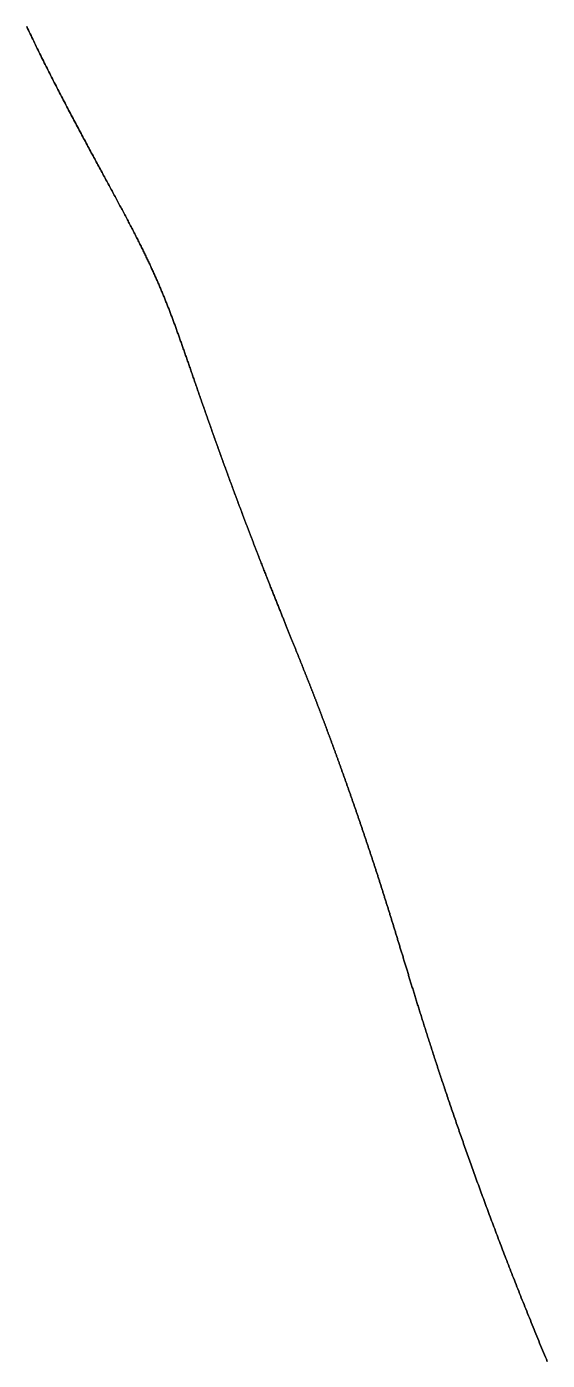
# Model space of a CAD drawing. Header units: inches. Extents: x 130170 to 284068, y 377793 to 804530.
# Drawn here: x 253937.2 to 253971.3, y 736167.9 to 736255.3 of the extents above; entities that cross this region are included whole.
import ezdxf

# ---------------------------------------------------------------- set-up
doc = ezdxf.new("R2010")
doc.units = ezdxf.units.IN
doc.header["$MEASUREMENT"] = 0
doc.layers.add('muni_il', color=7, linetype='Continuous')

msp = doc.modelspace()

# ---------------------------------------------------------------- linework, layer by layer
at = {"layer": 'muni_il'}
for points in [[(253937.184, 736255.347), (253937.241, 736255.227), (253937.298, 736255.108), (253937.355, 736254.988), (253937.412, 736254.869), (253937.469, 736254.749), (253937.527, 736254.63), (253937.584, 736254.511), (253937.642, 736254.391), (253937.699, 736254.272), (253937.757, 736254.153), (253937.815, 736254.035), (253937.873, 736253.916), (253937.931, 736253.797), (253937.989, 736253.679), (253938.048, 736253.56), (253938.106, 736253.442), (253938.164, 736253.324), (253938.223, 736253.206), (253938.281, 736253.088), (253938.34, 736252.97), (253938.399, 736252.853), (253938.458, 736252.735), (253938.516, 736252.618), (253938.575, 736252.501), (253938.634, 736252.384), (253938.693, 736252.267), (253938.752, 736252.15), (253938.811, 736252.034), (253938.87, 736251.918), (253938.929, 736251.802), (253938.988, 736251.686), (253939.047, 736251.57), (253939.106, 736251.455), (253939.166, 736251.34), (253939.225, 736251.225), (253939.284, 736251.11), (253939.343, 736250.995), (253939.402, 736250.881), (253939.461, 736250.767), (253939.52, 736250.653), (253939.579, 736250.54), (253939.638, 736250.427), (253939.697, 736250.314), (253939.756, 736250.201), (253939.815, 736250.088), (253939.873, 736249.976), (253939.932, 736249.864), (253939.991, 736249.753), (253940.049, 736249.641), (253940.108, 736249.53), (253940.166, 736249.42), (253940.225, 736249.309), (253940.283, 736249.199), (253940.341, 736249.09), (253940.399, 736248.98), (253940.457, 736248.871), (253940.515, 736248.762), (253940.573, 736248.654), (253940.63, 736248.546), (253940.688, 736248.438), (253940.745, 736248.331), (253940.802, 736248.224), (253940.859, 736248.117), (253940.916, 736248.011), (253940.973, 736247.906), (253941.029, 736247.8), (253941.086, 736247.695), (253941.142, 736247.591), (253941.198, 736247.486), (253941.254, 736247.383), (253941.31, 736247.279), (253941.365, 736247.176), (253941.42, 736247.074), (253941.476, 736246.971), (253941.531, 736246.87), (253941.585, 736246.768), (253941.64, 736246.667), (253941.694, 736246.567), (253941.748, 736246.467), (253941.802, 736246.367), (253941.856, 736246.268), (253941.909, 736246.17), (253941.962, 736246.071), (253942.015, 736245.974), (253942.068, 736245.876), (253942.12, 736245.779), (253942.173, 736245.683), (253942.224, 736245.587), (253942.276, 736245.492), (253942.328, 736245.396), (253942.379, 736245.302), (253942.43, 736245.208), (253942.48, 736245.114), (253942.531, 736245.021), (253942.581, 736244.928), (253942.631, 736244.836), (253942.68, 736244.744), (253942.73, 736244.653), (253942.779, 736244.562), (253942.827, 736244.472), (253942.876, 736244.382), (253942.924, 736244.292), (253942.972, 736244.204), (253943.019, 736244.115), (253943.067, 736244.027), (253943.114, 736243.939), (253943.16, 736243.852), (253943.207, 736243.766), (253943.253, 736243.68), (253943.299, 736243.594), (253943.344, 736243.509), (253943.39, 736243.424), (253943.434, 736243.339), (253943.479, 736243.256), (253943.523, 736243.172), (253943.567, 736243.089), (253943.611, 736243.007), (253943.655, 736242.924), (253943.698, 736242.843), (253943.741, 736242.762), (253943.783, 736242.681), (253943.825, 736242.6), (253943.867, 736242.52), (253943.909, 736242.441), (253943.95, 736242.362), (253943.991, 736242.283), (253944.032, 736242.205), (253944.072, 736242.127), (253944.112, 736242.05), (253944.152, 736241.973), (253944.192, 736241.896), (253944.231, 736241.819), (253944.27, 736241.744), (253944.309, 736241.668), (253944.347, 736241.593), (253944.385, 736241.518), (253944.423, 736241.444), (253944.46, 736241.37), (253944.498, 736241.296), (253944.534, 736241.223), (253944.571, 736241.15), (253944.608, 736241.077), (253944.644, 736241.005), (253944.679, 736240.933), (253944.715, 736240.861), (253944.75, 736240.79), (253944.785, 736240.719), (253944.82, 736240.648), (253944.855, 736240.578), (253944.889, 736240.508), (253944.923, 736240.438), (253944.957, 736240.368), (253944.99, 736240.299), (253945.023, 736240.23), (253945.056, 736240.161), (253945.089, 736240.093), (253945.121, 736240.025), (253945.154, 736239.957), (253945.186, 736239.889), (253945.217, 736239.822), (253945.249, 736239.754), (253945.28, 736239.687), (253945.311, 736239.62), (253945.342, 736239.554), (253945.373, 736239.487), (253945.403, 736239.421), (253945.434, 736239.355), (253945.464, 736239.289), (253945.494, 736239.223), (253945.523, 736239.158), (253945.553, 736239.092), (253945.582, 736239.027), (253945.611, 736238.962), (253945.64, 736238.897), (253945.669, 736238.832), (253945.697, 736238.767), (253945.726, 736238.703), (253945.754, 736238.638), (253945.782, 736238.574), (253945.81, 736238.51), (253945.837, 736238.445), (253945.865, 736238.381), (253945.892, 736238.317), (253945.919, 736238.253), (253945.947, 736238.189), (253945.974, 736238.125), (253946, 736238.061), (253946.027, 736237.998), (253946.054, 736237.934), (253946.08, 736237.87), (253946.106, 736237.806), (253946.132, 736237.743), (253946.159, 736237.679), (253946.185, 736237.615), (253946.21, 736237.551), (253946.236, 736237.488), (253946.262, 736237.424), (253946.287, 736237.36), (253946.313, 736237.296), (253946.338, 736237.232), (253946.363, 736237.169), (253946.389, 736237.104), (253946.414, 736237.04), (253946.439, 736236.976), (253946.464, 736236.912), (253946.489, 736236.848), (253946.514, 736236.784), (253946.539, 736236.719), (253946.563, 736236.655), (253946.588, 736236.59), (253946.613, 736236.525), (253946.637, 736236.46), (253946.662, 736236.395), (253946.686, 736236.33), (253946.711, 736236.265), (253946.736, 736236.199), (253946.76, 736236.134), (253946.784, 736236.068), (253946.809, 736236.002), (253946.833, 736235.936), (253946.858, 736235.87), (253946.882, 736235.804), (253946.907, 736235.737), (253946.931, 736235.67), (253946.955, 736235.604), (253946.98, 736235.536), (253947.004, 736235.469), (253947.029, 736235.401), (253947.053, 736235.334), (253947.078, 736235.266), (253947.102, 736235.198), (253947.127, 736235.129), (253947.151, 736235.061), (253947.176, 736234.992), (253947.2, 736234.923), (253947.225, 736234.854), (253947.25, 736234.784), (253947.274, 736234.714), (253947.299, 736234.644), (253947.324, 736234.574), (253947.349, 736234.503), (253947.374, 736234.433), (253947.399, 736234.362), (253947.424, 736234.29), (253947.449, 736234.219), (253947.474, 736234.147), (253947.499, 736234.075), (253947.525, 736234.002), (253947.55, 736233.93), (253947.576, 736233.857), (253947.601, 736233.783), (253947.627, 736233.71), (253947.652, 736233.636), (253947.678, 736233.562), (253947.704, 736233.487), (253947.73, 736233.413), (253947.756, 736233.338), (253947.782, 736233.262), (253947.808, 736233.187), (253947.834, 736233.111), (253947.861, 736233.035), (253947.887, 736232.958), (253947.914, 736232.882), (253947.941, 736232.804), (253947.967, 736232.727), (253947.994, 736232.649), (253948.021, 736232.571), (253948.048, 736232.493), (253948.075, 736232.414), (253948.103, 736232.336), (253948.13, 736232.256), (253948.158, 736232.177), (253948.185, 736232.097), (253948.213, 736232.017), (253948.241, 736231.937), (253948.269, 736231.856), (253948.297, 736231.775), (253948.325, 736231.694), (253948.353, 736231.612), (253948.382, 736231.53), (253948.41, 736231.448), (253948.439, 736231.366), (253948.467, 736231.283), (253948.496, 736231.2), (253948.525, 736231.117), (253948.554, 736231.033), (253948.583, 736230.949), (253948.613, 736230.865), (253948.642, 736230.781), (253948.672, 736230.696), (253948.701, 736230.611), (253948.731, 736230.526), (253948.761, 736230.44), (253948.791, 736230.355), (253948.821, 736230.269), (253948.851, 736230.183), (253948.881, 736230.096), (253948.912, 736230.009), (253948.942, 736229.922), (253948.973, 736229.835), (253949.003, 736229.748), (253949.034, 736229.66), (253949.065, 736229.572), (253949.096, 736229.484), (253949.128, 736229.396), (253949.159, 736229.307), (253949.19, 736229.219), (253949.222, 736229.13), (253949.253, 736229.041), (253949.285, 736228.951), (253949.316, 736228.862), (253949.348, 736228.772), (253949.38, 736228.682), (253949.412, 736228.592), (253949.444, 736228.502), (253949.476, 736228.412), (253949.509, 736228.321), (253949.541, 736228.231), (253949.573, 736228.14), (253949.606, 736228.049), (253949.639, 736227.958), (253949.671, 736227.867), (253949.704, 736227.775), (253949.737, 736227.684), (253949.77, 736227.593), (253949.803, 736227.501), (253949.836, 736227.409), (253949.869, 736227.318), (253949.902, 736227.226), (253949.935, 736227.134), (253949.968, 736227.042), (253950.002, 736226.95), (253950.035, 736226.858), (253950.069, 736226.766), (253950.102, 736226.673), (253950.136, 736226.581), (253950.169, 736226.489), (253950.203, 736226.396), (253950.237, 736226.304), (253950.27, 736226.212), (253950.304, 736226.119), (253950.338, 736226.027), (253950.372, 736225.935), (253950.406, 736225.842), (253950.439, 736225.75), (253950.473, 736225.658), (253950.507, 736225.566), (253950.541, 736225.474), (253950.575, 736225.381), (253950.609, 736225.289), (253950.643, 736225.197), (253950.677, 736225.105), (253950.711, 736225.014), (253950.745, 736224.922), (253950.779, 736224.83), (253950.813, 736224.739), (253950.847, 736224.647), (253950.881, 736224.556), (253950.915, 736224.464), (253950.949, 736224.373), (253950.983, 736224.282), (253951.017, 736224.191), (253951.051, 736224.1), (253951.085, 736224.01), (253951.119, 736223.919), (253951.152, 736223.829), (253951.186, 736223.739), (253951.22, 736223.649), (253951.254, 736223.559), (253951.288, 736223.469), (253951.321, 736223.38), (253951.355, 736223.291), (253951.389, 736223.202), (253951.422, 736223.113), (253951.456, 736223.024), (253951.489, 736222.936), (253951.523, 736222.848), (253951.556, 736222.76), (253951.59, 736222.672), (253951.623, 736222.584), (253951.656, 736222.497), (253951.689, 736222.41), (253951.722, 736222.323), (253951.755, 736222.237), (253951.788, 736222.15), (253951.821, 736222.064), (253951.854, 736221.979), (253951.887, 736221.893), (253951.919, 736221.808), (253951.952, 736221.723), (253951.984, 736221.638), (253952.017, 736221.554), (253952.049, 736221.47), (253952.081, 736221.386), (253952.113, 736221.303), (253952.145, 736221.22), (253952.177, 736221.137), (253952.209, 736221.054), (253952.241, 736220.972), (253952.273, 736220.89), (253952.304, 736220.809), (253952.336, 736220.727), (253952.367, 736220.646), (253952.399, 736220.566), (253952.43, 736220.486), (253952.461, 736220.406), (253952.492, 736220.326), (253952.523, 736220.247), (253952.553, 736220.168), (253952.584, 736220.089), (253952.615, 736220.011), (253952.645, 736219.933), (253952.675, 736219.856), (253952.706, 736219.779), (253952.736, 736219.702), (253952.765, 736219.625), (253952.795, 736219.549), (253952.825, 736219.474), (253952.855, 736219.398), (253952.884, 736219.323), (253952.913, 736219.249), (253952.943, 736219.174), (253952.972, 736219.1), (253953.001, 736219.027), (253953.03, 736218.954), (253953.058, 736218.881), (253953.087, 736218.809), (253953.115, 736218.737), (253953.144, 736218.665), (253953.172, 736218.594), (253953.2, 736218.523), (253953.228, 736218.452), (253953.256, 736218.382), (253953.284, 736218.312), (253953.311, 736218.242), (253953.339, 736218.173), (253953.366, 736218.105), (253953.393, 736218.036), (253953.42, 736217.968), (253953.447, 736217.901), (253953.474, 736217.833), (253953.501, 736217.766), (253953.527, 736217.7), (253953.553, 736217.634), (253953.58, 736217.568), (253953.606, 736217.503), (253953.632, 736217.437), (253953.658, 736217.373), (253953.683, 736217.308), (253953.709, 736217.244), (253953.734, 736217.181), (253953.76, 736217.117), (253953.785, 736217.054), (253953.81, 736216.992), (253953.835, 736216.93), (253953.86, 736216.868), (253953.884, 736216.806), (253953.909, 736216.745), (253953.933, 736216.684), (253953.958, 736216.624), (253953.982, 736216.563), (253954.006, 736216.504), (253954.03, 736216.444), (253954.054, 736216.385), (253954.077, 736216.326), (253954.101, 736216.267), (253954.124, 736216.209), (253954.148, 736216.151), (253954.171, 736216.094), (253954.194, 736216.036), (253954.217, 736215.979), (253954.239, 736215.923), (253954.262, 736215.867), (253954.285, 736215.811), (253954.307, 736215.755), (253954.329, 736215.699), (253954.352, 736215.644), (253954.374, 736215.589), (253954.396, 736215.535), (253954.418, 736215.481), (253954.439, 736215.427), (253954.461, 736215.373), (253954.483, 736215.32), (253954.504, 736215.266), (253954.525, 736215.214), (253954.546, 736215.161), (253954.568, 736215.109), (253954.589, 736215.057), (253954.609, 736215.005), (253954.63, 736214.953), (253954.651, 736214.902), (253954.671, 736214.851), (253954.692, 736214.8), (253954.712, 736214.749), (253954.733, 736214.699), (253954.753, 736214.649), (253954.773, 736214.599), (253954.793, 736214.549), (253954.813, 736214.5), (253954.833, 736214.451), (253954.852, 736214.402), (253954.872, 736214.353), (253954.891, 736214.305), (253954.911, 736214.256), (253954.93, 736214.208), (253954.949, 736214.16), (253954.969, 736214.113), (253954.988, 736214.065), (253955.007, 736214.018), (253955.026, 736213.97), (253955.045, 736213.924), (253955.063, 736213.877), (253955.082, 736213.83), (253955.101, 736213.784), (253955.119, 736213.737), (253955.138, 736213.691), (253955.156, 736213.645), (253955.174, 736213.599), (253955.193, 736213.554), (253955.211, 736213.508), (253955.229, 736213.463), (253955.247, 736213.418), (253955.265, 736213.373), (253955.283, 736213.328), (253955.301, 736213.283), (253955.319, 736213.238), (253955.336, 736213.194), (253955.354, 736213.149), (253955.372, 736213.105), (253955.389, 736213.061), (253955.407, 736213.017), (253955.424, 736212.973), (253955.441, 736212.929), (253955.459, 736212.886), (253955.476, 736212.842), (253955.493, 736212.799), (253955.511, 736212.755), (253955.528, 736212.712), (253955.545, 736212.669), (253955.562, 736212.625), (253955.579, 736212.582), (253955.596, 736212.539), (253955.613, 736212.496), (253955.63, 736212.454), (253955.647, 736212.411), (253955.663, 736212.368), (253955.68, 736212.326), (253955.697, 736212.283), (253955.714, 736212.24), (253955.73, 736212.198), (253955.747, 736212.156), (253955.764, 736212.113), (253955.78, 736212.071), (253955.797, 736212.029), (253955.813, 736211.986), (253955.83, 736211.944), (253955.846, 736211.902), (253955.862, 736211.86), (253955.879, 736211.818), (253955.895, 736211.776), (253955.912, 736211.734), (253955.928, 736211.692), (253955.944, 736211.65), (253955.961, 736211.608), (253955.977, 736211.566), (253955.993, 736211.524), (253956.009, 736211.482), (253956.026, 736211.44), (253956.042, 736211.398), (253956.058, 736211.356), (253956.074, 736211.314), (253956.091, 736211.272), (253956.107, 736211.23), (253956.123, 736211.189), (253956.139, 736211.147), (253956.155, 736211.105), (253956.171, 736211.063), (253956.188, 736211.021), (253956.204, 736210.979), (253956.22, 736210.937), (253956.236, 736210.895), (253956.252, 736210.853), (253956.268, 736210.81), (253956.284, 736210.768), (253956.3, 736210.726), (253956.316, 736210.684), (253956.333, 736210.642), (253956.349, 736210.599), (253956.365, 736210.557), (253956.381, 736210.515), (253956.397, 736210.472), (253956.413, 736210.43), (253956.429, 736210.387), (253956.446, 736210.345), (253956.462, 736210.302), (253956.478, 736210.26), (253956.494, 736210.217), (253956.51, 736210.174), (253956.526, 736210.132), (253956.543, 736210.089), (253956.559, 736210.046), (253956.575, 736210.003), (253956.591, 736209.96), (253956.607, 736209.917), (253956.624, 736209.874), (253956.64, 736209.83), (253956.656, 736209.787), (253956.673, 736209.744), (253956.689, 736209.7), (253956.705, 736209.657), (253956.721, 736209.613), (253956.738, 736209.57), (253956.754, 736209.526), (253956.77, 736209.482), (253956.787, 736209.438), (253956.803, 736209.394), (253956.82, 736209.35), (253956.836, 736209.306), (253956.853, 736209.262), (253956.869, 736209.217), (253956.886, 736209.173), (253956.902, 736209.129), (253956.919, 736209.084), (253956.935, 736209.04), (253956.952, 736208.995), (253956.969, 736208.95), (253956.985, 736208.905), (253957.002, 736208.86), (253957.019, 736208.815), (253957.035, 736208.77), (253957.052, 736208.725), (253957.069, 736208.679), (253957.085, 736208.634), (253957.102, 736208.588), (253957.119, 736208.543), (253957.136, 736208.497), (253957.153, 736208.451), (253957.17, 736208.405), (253957.187, 736208.359), (253957.203, 736208.313), (253957.22, 736208.266), (253957.237, 736208.22), (253957.254, 736208.174), (253957.272, 736208.127), (253957.288, 736208.081), (253957.306, 736208.034), (253957.323, 736207.987), (253957.34, 736207.94), (253957.357, 736207.893), (253957.374, 736207.846), (253957.392, 736207.798), (253957.409, 736207.751), (253957.426, 736207.704), (253957.443, 736207.656), (253957.461, 736207.608), (253957.478, 736207.561), (253957.495, 736207.513), (253957.513, 736207.465), (253957.53, 736207.417), (253957.548, 736207.369), (253957.565, 736207.32), (253957.583, 736207.272), (253957.6, 736207.223), (253957.618, 736207.175), (253957.635, 736207.126), (253957.653, 736207.077), (253957.671, 736207.028), (253957.688, 736206.979), (253957.706, 736206.93), (253957.724, 736206.881), (253957.741, 736206.832), (253957.759, 736206.782), (253957.777, 736206.733), (253957.795, 736206.683), (253957.812, 736206.633), (253957.83, 736206.583), (253957.848, 736206.534), (253957.866, 736206.484), (253957.884, 736206.433), (253957.902, 736206.383), (253957.92, 736206.333), (253957.938, 736206.282), (253957.956, 736206.232), (253957.974, 736206.181), (253957.992, 736206.13), (253958.01, 736206.08), (253958.028, 736206.029), (253958.046, 736205.978), (253958.065, 736205.927), (253958.083, 736205.875), (253958.101, 736205.824), (253958.119, 736205.773), (253958.137, 736205.721), (253958.156, 736205.67), (253958.174, 736205.618), (253958.192, 736205.566), (253958.21, 736205.514), (253958.229, 736205.462), (253958.247, 736205.41), (253958.266, 736205.358), (253958.284, 736205.306), (253958.302, 736205.254), (253958.321, 736205.201), (253958.339, 736205.149), (253958.358, 736205.096), (253958.376, 736205.044), (253958.395, 736204.991), (253958.413, 736204.938), (253958.431, 736204.885), (253958.45, 736204.833), (253958.469, 736204.78), (253958.487, 736204.726), (253958.506, 736204.673), (253958.524, 736204.62), (253958.543, 736204.567), (253958.562, 736204.513), (253958.58, 736204.46), (253958.599, 736204.406), (253958.617, 736204.352), (253958.636, 736204.299), (253958.655, 736204.245), (253958.673, 736204.191), (253958.692, 736204.137), (253958.711, 736204.083), (253958.729, 736204.029), (253958.748, 736203.975), (253958.767, 736203.921), (253958.786, 736203.867), (253958.804, 736203.813), (253958.823, 736203.758), (253958.842, 736203.704), (253958.861, 736203.649), (253958.879, 736203.595), (253958.898, 736203.54), (253958.917, 736203.485), (253958.935, 736203.431), (253958.954, 736203.376), (253958.973, 736203.321), (253958.992, 736203.266), (253959.011, 736203.211), (253959.029, 736203.156), (253959.048, 736203.101), (253959.067, 736203.046), (253959.086, 736202.991), (253959.105, 736202.936), (253959.123, 736202.881), (253959.142, 736202.825), (253959.161, 736202.77), (253959.18, 736202.715), (253959.199, 736202.659), (253959.217, 736202.604), (253959.236, 736202.548), (253959.255, 736202.493), (253959.274, 736202.437), (253959.292, 736202.382), (253959.311, 736202.326), (253959.33, 736202.27), (253959.349, 736202.215), (253959.367, 736202.159), (253959.386, 736202.103), (253959.405, 736202.047), (253959.424, 736201.991), (253959.442, 736201.935), (253959.461, 736201.879), (253959.48, 736201.823), (253959.499, 736201.767), (253959.517, 736201.711), (253959.536, 736201.655), (253959.555, 736201.599), (253959.574, 736201.543), (253959.592, 736201.487), (253959.611, 736201.431), (253959.63, 736201.374), (253959.648, 736201.318), (253959.667, 736201.262), (253959.685, 736201.206), (253959.704, 736201.149), (253959.723, 736201.093), (253959.742, 736201.036), (253959.76, 736200.98), (253959.779, 736200.923), (253959.797, 736200.867), (253959.816, 736200.811), (253959.834, 736200.754), (253959.853, 736200.697), (253959.872, 736200.641), (253959.89, 736200.584), (253959.909, 736200.528), (253959.927, 736200.471), (253959.946, 736200.414), (253959.964, 736200.358), (253959.983, 736200.301), (253960.001, 736200.244), (253960.02, 736200.187), (253960.038, 736200.13), (253960.057, 736200.073), (253960.075, 736200.017), (253960.094, 736199.96), (253960.112, 736199.903), (253960.13, 736199.846), (253960.149, 736199.789), (253960.167, 736199.732), (253960.186, 736199.675), (253960.204, 736199.618), (253960.223, 736199.561), (253960.241, 736199.503), (253960.259, 736199.446), (253960.278, 736199.389), (253960.296, 736199.332), (253960.314, 736199.275), (253960.333, 736199.217), (253960.351, 736199.16), (253960.369, 736199.103), (253960.388, 736199.045), (253960.406, 736198.988), (253960.424, 736198.93), (253960.443, 736198.873), (253960.461, 736198.815), (253960.479, 736198.758), (253960.497, 736198.7), (253960.516, 736198.642), (253960.534, 736198.585), (253960.552, 736198.527), (253960.571, 736198.469), (253960.589, 736198.411), (253960.607, 736198.353), (253960.626, 736198.295), (253960.644, 736198.237), (253960.662, 736198.179), (253960.68, 736198.121), (253960.699, 736198.063), (253960.717, 736198.005), (253960.735, 736197.946), (253960.753, 736197.888), (253960.772, 736197.83), (253960.79, 736197.771), (253960.808, 736197.713), (253960.827, 736197.654), (253960.845, 736197.596), (253960.863, 736197.537), (253960.882, 736197.478), (253960.9, 736197.419), (253960.918, 736197.36), (253960.937, 736197.301), (253960.955, 736197.242), (253960.973, 736197.183), (253960.992, 736197.124), (253961.01, 736197.064), (253961.028, 736197.005), (253961.047, 736196.945), (253961.065, 736196.886), (253961.084, 736196.826), (253961.102, 736196.766), (253961.121, 736196.706), (253961.139, 736196.647), (253961.158, 736196.587), (253961.176, 736196.526), (253961.195, 736196.466), (253961.213, 736196.406), (253961.232, 736196.345), (253961.25, 736196.284), (253961.269, 736196.224), (253961.288, 736196.163), (253961.307, 736196.102), (253961.325, 736196.041), (253961.344, 736195.979), (253961.363, 736195.918), (253961.382, 736195.857), (253961.4, 736195.795), (253961.419, 736195.733), (253961.438, 736195.671), (253961.457, 736195.609), (253961.476, 736195.547), (253961.495, 736195.485), (253961.514, 736195.422), (253961.533, 736195.36), (253961.553, 736195.297), (253961.572, 736195.234), (253961.591, 736195.171), (253961.61, 736195.107), (253961.63, 736195.044), (253961.649, 736194.98), (253961.669, 736194.917), (253961.688, 736194.853), (253961.708, 736194.788), (253961.727, 736194.724), (253961.747, 736194.659), (253961.766, 736194.595), (253961.786, 736194.53), (253961.806, 736194.465), (253961.826, 736194.4), (253961.846, 736194.334), (253961.866, 736194.268), (253961.886, 736194.202), (253961.906, 736194.136), (253961.926, 736194.07), (253961.947, 736194.003), (253961.967, 736193.936), (253961.987, 736193.87), (253962.008, 736193.802), (253962.028, 736193.735), (253962.049, 736193.667), (253962.07, 736193.599), (253962.091, 736193.531), (253962.111, 736193.463), (253962.132, 736193.394), (253962.153, 736193.325), (253962.175, 736193.256), (253962.196, 736193.186), (253962.217, 736193.117), (253962.238, 736193.047), (253962.26, 736192.977), (253962.281, 736192.906), (253962.303, 736192.835), (253962.325, 736192.764), (253962.347, 736192.693), (253962.369, 736192.621), (253962.391, 736192.549), (253962.413, 736192.477), (253962.435, 736192.405), (253962.457, 736192.332), (253962.48, 736192.259), (253962.502, 736192.186), (253962.525, 736192.112), (253962.548, 736192.038), (253962.571, 736191.964), (253962.594, 736191.889), (253962.617, 736191.814), (253962.64, 736191.739), (253962.663, 736191.663), (253962.687, 736191.588), (253962.711, 736191.511), (253962.734, 736191.435), (253962.758, 736191.358), (253962.782, 736191.281), (253962.806, 736191.203), (253962.83, 736191.125), (253962.855, 736191.047), (253962.879, 736190.968), (253962.904, 736190.889), (253962.929, 736190.81), (253962.954, 736190.73), (253962.979, 736190.65), (253963.004, 736190.57), (253963.029, 736190.489), (253963.054, 736190.408), (253963.08, 736190.327), (253963.106, 736190.245), (253963.132, 736190.162), (253963.158, 736190.08), (253963.184, 736189.997), (253963.21, 736189.913), (253963.237, 736189.829), (253963.263, 736189.745), (253963.29, 736189.661), (253963.317, 736189.576), (253963.344, 736189.49), (253963.371, 736189.405), (253963.399, 736189.319), (253963.426, 736189.232), (253963.454, 736189.145), (253963.482, 736189.058), (253963.51, 736188.97), (253963.538, 736188.882), (253963.567, 736188.793), (253963.595, 736188.704), (253963.624, 736188.614), (253963.653, 736188.524), (253963.682, 736188.434), (253963.711, 736188.343), (253963.741, 736188.252), (253963.77, 736188.161), (253963.8, 736188.069), (253963.83, 736187.976), (253963.86, 736187.883), (253963.89, 736187.79), (253963.921, 736187.696), (253963.951, 736187.602), (253963.982, 736187.508), (253964.013, 736187.412), (253964.045, 736187.317), (253964.076, 736187.221), (253964.108, 736187.125), (253964.139, 736187.028), (253964.171, 736186.931), (253964.204, 736186.833), (253964.236, 736186.735), (253964.269, 736186.636), (253964.301, 736186.537), (253964.334, 736186.438), (253964.367, 736186.338), (253964.401, 736186.237), (253964.434, 736186.136), (253964.468, 736186.035), (253964.502, 736185.933), (253964.536, 736185.831), (253964.57, 736185.729), (253964.605, 736185.625), (253964.64, 736185.522), (253964.675, 736185.418), (253964.71, 736185.313), (253964.745, 736185.208), (253964.781, 736185.103), (253964.816, 736184.997), (253964.852, 736184.891), (253964.889, 736184.784), (253964.925, 736184.677), (253964.962, 736184.569), (253964.998, 736184.461), (253965.035, 736184.353), (253965.073, 736184.244), (253965.11, 736184.134), (253965.148, 736184.024), (253965.186, 736183.914), (253965.224, 736183.803), (253965.262, 736183.692), (253965.3, 736183.58), (253965.339, 736183.467), (253965.378, 736183.355), (253965.417, 736183.242), (253965.457, 736183.128), (253965.496, 736183.014), (253965.536, 736182.9), (253965.576, 736182.785), (253965.616, 736182.67), (253965.657, 736182.554), (253965.697, 736182.438), (253965.738, 736182.321), (253965.779, 736182.204), (253965.82, 736182.086), (253965.862, 736181.968), (253965.904, 736181.85), (253965.946, 736181.731), (253965.988, 736181.611), (253966.03, 736181.492), (253966.073, 736181.371), (253966.116, 736181.251), (253966.159, 736181.13), (253966.202, 736181.008), (253966.246, 736180.886), (253966.289, 736180.764), (253966.333, 736180.641), (253966.377, 736180.518), (253966.422, 736180.394), (253966.466, 736180.27), (253966.511, 736180.146), (253966.556, 736180.021), (253966.602, 736179.896), (253966.647, 736179.77), (253966.693, 736179.644), (253966.739, 736179.517), (253966.785, 736179.39), (253966.831, 736179.263), (253966.878, 736179.135), (253966.924, 736179.007), (253966.972, 736178.879), (253967.019, 736178.75), (253967.066, 736178.62), (253967.114, 736178.49), (253967.162, 736178.36), (253967.21, 736178.23), (253967.258, 736178.099), (253967.307, 736177.968), (253967.356, 736177.836), (253967.405, 736177.704), (253967.454, 736177.571), (253967.503, 736177.438), (253967.553, 736177.305), (253967.603, 736177.171), (253967.653, 736177.038), (253967.703, 736176.903), (253967.754, 736176.769), (253967.805, 736176.633), (253967.856, 736176.498), (253967.907, 736176.362), (253967.958, 736176.226), (253968.01, 736176.09), (253968.062, 736175.953), (253968.114, 736175.815), (253968.166, 736175.678), (253968.219, 736175.54), (253968.271, 736175.402), (253968.324, 736175.263), (253968.377, 736175.124), (253968.431, 736174.985), (253968.484, 736174.845), (253968.538, 736174.705), (253968.592, 736174.565), (253968.646, 736174.424), (253968.701, 736174.284), (253968.755, 736174.142), (253968.81, 736174.001), (253968.865, 736173.859), (253968.921, 736173.716), (253968.976, 736173.574), (253969.032, 736173.431), (253969.088, 736173.288), (253969.144, 736173.145), (253969.2, 736173.001), (253969.257, 736172.857), (253969.314, 736172.712), (253969.371, 736172.568), (253969.428, 736172.423), (253969.485, 736172.278), (253969.543, 736172.132), (253969.601, 736171.986), (253969.659, 736171.84), (253969.717, 736171.694), (253969.776, 736171.547), (253969.834, 736171.4), (253969.893, 736171.253), (253969.952, 736171.106), (253970.011, 736170.958), (253970.071, 736170.81), (253970.131, 736170.662), (253970.191, 736170.513), (253970.251, 736170.365), (253970.311, 736170.216), (253970.371, 736170.066), (253970.432, 736169.917), (253970.493, 736169.767), (253970.554, 736169.617), (253970.616, 736169.467), (253970.677, 736169.316), (253970.739, 736169.166), (253970.801, 736169.015), (253970.863, 736168.863), (253970.925, 736168.712), (253970.988, 736168.56), (253971.051, 736168.409), (253971.114, 736168.257), (253971.177, 736168.104), (253971.24, 736167.952), (253971.304, 736167.799)], [(253971.304, 736167.799), (253971.24, 736167.952), (253971.177, 736168.104), (253971.114, 736168.257), (253971.051, 736168.409), (253970.988, 736168.56), (253970.925, 736168.712), (253970.863, 736168.863), (253970.801, 736169.015), (253970.739, 736169.166), (253970.677, 736169.316), (253970.616, 736169.467), (253970.554, 736169.617), (253970.493, 736169.767), (253970.432, 736169.917), (253970.371, 736170.066), (253970.311, 736170.216), (253970.251, 736170.365), (253970.191, 736170.513), (253970.131, 736170.662), (253970.071, 736170.81), (253970.011, 736170.958), (253969.952, 736171.106), (253969.893, 736171.253), (253969.834, 736171.4), (253969.776, 736171.547), (253969.717, 736171.694), (253969.659, 736171.84), (253969.601, 736171.986), (253969.543, 736172.132), (253969.485, 736172.278), (253969.428, 736172.423), (253969.371, 736172.568), (253969.314, 736172.712), (253969.257, 736172.857), (253969.2, 736173.001), (253969.144, 736173.145), (253969.088, 736173.288), (253969.032, 736173.431), (253968.976, 736173.574), (253968.921, 736173.716), (253968.865, 736173.859), (253968.81, 736174.001), (253968.755, 736174.142), (253968.701, 736174.284), (253968.646, 736174.424), (253968.592, 736174.565), (253968.538, 736174.705), (253968.484, 736174.845), (253968.431, 736174.985), (253968.377, 736175.124), (253968.324, 736175.263), (253968.271, 736175.402), (253968.219, 736175.54), (253968.166, 736175.678), (253968.114, 736175.815), (253968.062, 736175.953), (253968.01, 736176.09), (253967.958, 736176.226), (253967.907, 736176.362), (253967.856, 736176.498), (253967.805, 736176.633), (253967.754, 736176.769), (253967.703, 736176.903), (253967.653, 736177.038), (253967.603, 736177.171), (253967.553, 736177.305), (253967.503, 736177.438), (253967.454, 736177.571), (253967.405, 736177.704), (253967.356, 736177.836), (253967.307, 736177.968), (253967.258, 736178.099), (253967.21, 736178.23), (253967.162, 736178.36), (253967.114, 736178.49), (253967.066, 736178.62), (253967.019, 736178.75), (253966.972, 736178.879), (253966.924, 736179.007), (253966.878, 736179.135), (253966.831, 736179.263), (253966.785, 736179.39), (253966.739, 736179.517), (253966.693, 736179.644), (253966.647, 736179.77), (253966.602, 736179.896), (253966.556, 736180.021), (253966.511, 736180.146), (253966.466, 736180.27), (253966.422, 736180.394), (253966.377, 736180.518), (253966.333, 736180.641), (253966.289, 736180.764), (253966.246, 736180.886), (253966.202, 736181.008), (253966.159, 736181.13), (253966.116, 736181.251), (253966.073, 736181.371), (253966.03, 736181.492), (253965.988, 736181.611), (253965.946, 736181.731), (253965.904, 736181.85), (253965.862, 736181.968), (253965.82, 736182.086), (253965.779, 736182.204), (253965.738, 736182.321), (253965.697, 736182.438), (253965.657, 736182.554), (253965.616, 736182.67), (253965.576, 736182.785), (253965.536, 736182.9), (253965.496, 736183.014), (253965.457, 736183.128), (253965.417, 736183.242), (253965.378, 736183.355), (253965.339, 736183.467), (253965.3, 736183.58), (253965.262, 736183.692), (253965.224, 736183.803), (253965.186, 736183.914), (253965.148, 736184.024), (253965.11, 736184.134), (253965.073, 736184.244), (253965.035, 736184.353), (253964.998, 736184.461), (253964.962, 736184.569), (253964.925, 736184.677), (253964.889, 736184.784), (253964.852, 736184.891), (253964.816, 736184.997), (253964.781, 736185.103), (253964.745, 736185.208), (253964.71, 736185.313), (253964.675, 736185.418), (253964.64, 736185.522), (253964.605, 736185.625), (253964.57, 736185.729), (253964.536, 736185.831), (253964.502, 736185.933), (253964.468, 736186.035), (253964.434, 736186.136), (253964.401, 736186.237), (253964.367, 736186.338), (253964.334, 736186.438), (253964.301, 736186.537), (253964.269, 736186.636), (253964.236, 736186.735), (253964.204, 736186.833), (253964.171, 736186.931), (253964.139, 736187.028), (253964.108, 736187.125), (253964.076, 736187.221), (253964.045, 736187.317), (253964.013, 736187.412), (253963.982, 736187.508), (253963.951, 736187.602), (253963.921, 736187.696), (253963.89, 736187.79), (253963.86, 736187.883), (253963.83, 736187.976), (253963.8, 736188.069), (253963.77, 736188.161), (253963.741, 736188.252), (253963.711, 736188.343), (253963.682, 736188.434), (253963.653, 736188.524), (253963.624, 736188.614), (253963.595, 736188.704), (253963.567, 736188.793), (253963.538, 736188.882), (253963.51, 736188.97), (253963.482, 736189.058), (253963.454, 736189.145), (253963.426, 736189.232), (253963.399, 736189.319), (253963.371, 736189.405), (253963.344, 736189.49), (253963.317, 736189.576), (253963.29, 736189.661), (253963.263, 736189.745), (253963.237, 736189.829), (253963.21, 736189.913), (253963.184, 736189.997), (253963.158, 736190.08), (253963.132, 736190.162), (253963.106, 736190.245), (253963.08, 736190.327), (253963.054, 736190.408), (253963.029, 736190.489), (253963.004, 736190.57), (253962.979, 736190.65), (253962.954, 736190.73), (253962.929, 736190.81), (253962.904, 736190.889), (253962.879, 736190.968), (253962.855, 736191.047), (253962.83, 736191.125), (253962.806, 736191.203), (253962.782, 736191.281), (253962.758, 736191.358), (253962.734, 736191.435), (253962.711, 736191.511), (253962.687, 736191.588), (253962.663, 736191.663), (253962.64, 736191.739), (253962.617, 736191.814), (253962.594, 736191.889), (253962.571, 736191.964), (253962.548, 736192.038), (253962.525, 736192.112), (253962.502, 736192.186), (253962.48, 736192.259), (253962.457, 736192.332), (253962.435, 736192.405), (253962.413, 736192.477), (253962.391, 736192.549), (253962.369, 736192.621), (253962.347, 736192.693), (253962.325, 736192.764), (253962.303, 736192.835), (253962.281, 736192.906), (253962.26, 736192.977), (253962.238, 736193.047), (253962.217, 736193.117), (253962.196, 736193.186), (253962.175, 736193.256), (253962.153, 736193.325), (253962.132, 736193.394), (253962.111, 736193.463), (253962.091, 736193.531), (253962.07, 736193.599), (253962.049, 736193.667), (253962.028, 736193.735), (253962.008, 736193.802), (253961.987, 736193.87), (253961.967, 736193.936), (253961.947, 736194.003), (253961.926, 736194.07), (253961.906, 736194.136), (253961.886, 736194.202), (253961.866, 736194.268), (253961.846, 736194.334), (253961.826, 736194.4), (253961.806, 736194.465), (253961.786, 736194.53), (253961.766, 736194.595), (253961.747, 736194.659), (253961.727, 736194.724), (253961.708, 736194.788), (253961.688, 736194.853), (253961.669, 736194.917), (253961.649, 736194.98), (253961.63, 736195.044), (253961.61, 736195.107), (253961.591, 736195.171), (253961.572, 736195.234), (253961.553, 736195.297), (253961.533, 736195.36), (253961.514, 736195.422), (253961.495, 736195.485), (253961.476, 736195.547), (253961.457, 736195.609), (253961.438, 736195.671), (253961.419, 736195.733), (253961.4, 736195.795), (253961.382, 736195.857), (253961.363, 736195.918), (253961.344, 736195.979), (253961.325, 736196.041), (253961.307, 736196.102), (253961.288, 736196.163), (253961.269, 736196.224), (253961.25, 736196.284), (253961.232, 736196.345), (253961.213, 736196.406), (253961.195, 736196.466), (253961.176, 736196.526), (253961.158, 736196.587), (253961.139, 736196.647), (253961.121, 736196.706), (253961.102, 736196.766), (253961.084, 736196.826), (253961.065, 736196.886), (253961.047, 736196.945), (253961.028, 736197.005), (253961.01, 736197.064), (253960.992, 736197.124), (253960.973, 736197.183), (253960.955, 736197.242), (253960.937, 736197.301), (253960.918, 736197.36), (253960.9, 736197.419), (253960.882, 736197.478), (253960.863, 736197.537), (253960.845, 736197.596), (253960.827, 736197.654), (253960.808, 736197.713), (253960.79, 736197.771), (253960.772, 736197.83), (253960.753, 736197.888), (253960.735, 736197.946), (253960.717, 736198.005), (253960.699, 736198.063), (253960.68, 736198.121), (253960.662, 736198.179), (253960.644, 736198.237), (253960.626, 736198.295), (253960.607, 736198.353), (253960.589, 736198.411), (253960.571, 736198.469), (253960.552, 736198.527), (253960.534, 736198.585), (253960.516, 736198.642), (253960.497, 736198.7), (253960.479, 736198.758), (253960.461, 736198.815), (253960.443, 736198.873), (253960.424, 736198.93), (253960.406, 736198.988), (253960.388, 736199.045), (253960.369, 736199.103), (253960.351, 736199.16), (253960.333, 736199.217), (253960.314, 736199.275), (253960.296, 736199.332), (253960.278, 736199.389), (253960.259, 736199.446), (253960.241, 736199.503), (253960.223, 736199.561), (253960.204, 736199.618), (253960.186, 736199.675), (253960.167, 736199.732), (253960.149, 736199.789), (253960.13, 736199.846), (253960.112, 736199.903), (253960.094, 736199.96), (253960.075, 736200.017), (253960.057, 736200.073), (253960.038, 736200.13), (253960.02, 736200.187), (253960.001, 736200.244), (253959.983, 736200.301), (253959.964, 736200.358), (253959.946, 736200.414), (253959.927, 736200.471), (253959.909, 736200.528), (253959.89, 736200.584), (253959.872, 736200.641), (253959.853, 736200.697), (253959.834, 736200.754), (253959.816, 736200.811), (253959.797, 736200.867), (253959.779, 736200.923), (253959.76, 736200.98), (253959.742, 736201.036), (253959.723, 736201.093), (253959.704, 736201.149), (253959.685, 736201.206), (253959.667, 736201.262), (253959.648, 736201.318), (253959.63, 736201.374), (253959.611, 736201.431), (253959.592, 736201.487), (253959.574, 736201.543), (253959.555, 736201.599), (253959.536, 736201.655), (253959.517, 736201.711), (253959.499, 736201.767), (253959.48, 736201.823), (253959.461, 736201.879), (253959.442, 736201.935), (253959.424, 736201.991), (253959.405, 736202.047), (253959.386, 736202.103), (253959.367, 736202.159), (253959.349, 736202.215), (253959.33, 736202.27), (253959.311, 736202.326), (253959.292, 736202.382), (253959.274, 736202.437), (253959.255, 736202.493), (253959.236, 736202.548), (253959.217, 736202.604), (253959.199, 736202.659), (253959.18, 736202.715), (253959.161, 736202.77), (253959.142, 736202.825), (253959.123, 736202.881), (253959.105, 736202.936), (253959.086, 736202.991), (253959.067, 736203.046), (253959.048, 736203.101), (253959.029, 736203.156), (253959.011, 736203.211), (253958.992, 736203.266), (253958.973, 736203.321), (253958.954, 736203.376), (253958.935, 736203.431), (253958.917, 736203.485), (253958.898, 736203.54), (253958.879, 736203.595), (253958.861, 736203.649), (253958.842, 736203.704), (253958.823, 736203.758), (253958.804, 736203.813), (253958.786, 736203.867), (253958.767, 736203.921), (253958.748, 736203.975), (253958.729, 736204.029), (253958.711, 736204.083), (253958.692, 736204.137), (253958.673, 736204.191), (253958.655, 736204.245), (253958.636, 736204.299), (253958.617, 736204.352), (253958.599, 736204.406), (253958.58, 736204.46), (253958.562, 736204.513), (253958.543, 736204.567), (253958.524, 736204.62), (253958.506, 736204.673), (253958.487, 736204.726), (253958.469, 736204.78), (253958.45, 736204.833), (253958.431, 736204.885), (253958.413, 736204.938), (253958.395, 736204.991), (253958.376, 736205.044), (253958.358, 736205.096), (253958.339, 736205.149), (253958.321, 736205.201), (253958.302, 736205.254), (253958.284, 736205.306), (253958.266, 736205.358), (253958.247, 736205.41), (253958.229, 736205.462), (253958.21, 736205.514), (253958.192, 736205.566), (253958.174, 736205.618), (253958.156, 736205.67), (253958.137, 736205.721), (253958.119, 736205.773), (253958.101, 736205.824), (253958.083, 736205.875), (253958.065, 736205.927), (253958.046, 736205.978), (253958.028, 736206.029), (253958.01, 736206.08), (253957.992, 736206.13), (253957.974, 736206.181), (253957.956, 736206.232), (253957.938, 736206.282), (253957.92, 736206.333), (253957.902, 736206.383), (253957.884, 736206.433), (253957.866, 736206.484), (253957.848, 736206.534), (253957.83, 736206.583), (253957.812, 736206.633), (253957.795, 736206.683), (253957.777, 736206.733), (253957.759, 736206.782), (253957.741, 736206.832), (253957.724, 736206.881), (253957.706, 736206.93), (253957.688, 736206.979), (253957.671, 736207.028), (253957.653, 736207.077), (253957.635, 736207.126), (253957.618, 736207.175), (253957.6, 736207.223), (253957.583, 736207.272), (253957.565, 736207.32), (253957.548, 736207.369), (253957.53, 736207.417), (253957.513, 736207.465), (253957.495, 736207.513), (253957.478, 736207.561), (253957.461, 736207.608), (253957.443, 736207.656), (253957.426, 736207.704), (253957.409, 736207.751), (253957.392, 736207.798), (253957.374, 736207.846), (253957.357, 736207.893), (253957.34, 736207.94), (253957.323, 736207.987), (253957.306, 736208.034), (253957.288, 736208.081), (253957.272, 736208.127), (253957.254, 736208.174), (253957.237, 736208.22), (253957.22, 736208.266), (253957.203, 736208.313), (253957.187, 736208.359), (253957.17, 736208.405), (253957.153, 736208.451), (253957.136, 736208.497), (253957.119, 736208.543), (253957.102, 736208.588), (253957.085, 736208.634), (253957.069, 736208.679), (253957.052, 736208.725), (253957.035, 736208.77), (253957.019, 736208.815), (253957.002, 736208.86), (253956.985, 736208.905), (253956.969, 736208.95), (253956.952, 736208.995), (253956.935, 736209.04), (253956.919, 736209.084), (253956.902, 736209.129), (253956.886, 736209.173), (253956.869, 736209.217), (253956.853, 736209.262), (253956.836, 736209.306), (253956.82, 736209.35), (253956.803, 736209.394), (253956.787, 736209.438), (253956.77, 736209.482), (253956.754, 736209.526), (253956.738, 736209.57), (253956.721, 736209.613), (253956.705, 736209.657), (253956.689, 736209.7), (253956.673, 736209.744), (253956.656, 736209.787), (253956.64, 736209.83), (253956.624, 736209.874), (253956.607, 736209.917), (253956.591, 736209.96), (253956.575, 736210.003), (253956.559, 736210.046), (253956.543, 736210.089), (253956.526, 736210.132), (253956.51, 736210.174), (253956.494, 736210.217), (253956.478, 736210.26), (253956.462, 736210.302), (253956.446, 736210.345), (253956.429, 736210.387), (253956.413, 736210.43), (253956.397, 736210.472), (253956.381, 736210.515), (253956.365, 736210.557), (253956.349, 736210.599), (253956.333, 736210.642), (253956.316, 736210.684), (253956.3, 736210.726), (253956.284, 736210.768), (253956.268, 736210.81), (253956.252, 736210.853), (253956.236, 736210.895), (253956.22, 736210.937), (253956.204, 736210.979), (253956.188, 736211.021), (253956.171, 736211.063), (253956.155, 736211.105), (253956.139, 736211.147), (253956.123, 736211.189), (253956.107, 736211.23), (253956.091, 736211.272), (253956.074, 736211.314), (253956.058, 736211.356), (253956.042, 736211.398), (253956.026, 736211.44), (253956.009, 736211.482), (253955.993, 736211.524), (253955.977, 736211.566), (253955.961, 736211.608), (253955.944, 736211.65), (253955.928, 736211.692), (253955.912, 736211.734), (253955.895, 736211.776), (253955.879, 736211.818), (253955.862, 736211.86), (253955.846, 736211.902), (253955.83, 736211.944), (253955.813, 736211.986), (253955.797, 736212.029), (253955.78, 736212.071), (253955.764, 736212.113), (253955.747, 736212.156), (253955.73, 736212.198), (253955.714, 736212.24), (253955.697, 736212.283), (253955.68, 736212.326), (253955.663, 736212.368), (253955.647, 736212.411), (253955.63, 736212.454), (253955.613, 736212.496), (253955.596, 736212.539), (253955.579, 736212.582), (253955.562, 736212.625), (253955.545, 736212.669), (253955.528, 736212.712), (253955.511, 736212.755), (253955.493, 736212.799), (253955.476, 736212.842), (253955.459, 736212.886), (253955.441, 736212.929), (253955.424, 736212.973), (253955.407, 736213.017), (253955.389, 736213.061), (253955.372, 736213.105), (253955.354, 736213.149), (253955.336, 736213.194), (253955.319, 736213.238), (253955.301, 736213.283), (253955.283, 736213.328), (253955.265, 736213.373), (253955.247, 736213.418), (253955.229, 736213.463), (253955.211, 736213.508), (253955.193, 736213.554), (253955.174, 736213.599), (253955.156, 736213.645), (253955.138, 736213.691), (253955.119, 736213.737), (253955.101, 736213.784), (253955.082, 736213.83), (253955.063, 736213.877), (253955.045, 736213.924), (253955.026, 736213.97), (253955.007, 736214.018), (253954.988, 736214.065), (253954.969, 736214.113), (253954.949, 736214.16), (253954.93, 736214.208), (253954.911, 736214.256), (253954.891, 736214.305), (253954.872, 736214.353), (253954.852, 736214.402), (253954.833, 736214.451), (253954.813, 736214.5), (253954.793, 736214.549), (253954.773, 736214.599), (253954.753, 736214.649), (253954.733, 736214.699), (253954.712, 736214.749), (253954.692, 736214.8), (253954.671, 736214.851), (253954.651, 736214.902), (253954.63, 736214.953), (253954.609, 736215.005), (253954.589, 736215.057), (253954.568, 736215.109), (253954.546, 736215.161), (253954.525, 736215.214), (253954.504, 736215.266), (253954.483, 736215.32), (253954.461, 736215.373), (253954.439, 736215.427), (253954.418, 736215.481), (253954.396, 736215.535), (253954.374, 736215.589), (253954.352, 736215.644), (253954.329, 736215.699), (253954.307, 736215.755), (253954.285, 736215.811), (253954.262, 736215.867), (253954.239, 736215.923), (253954.217, 736215.979), (253954.194, 736216.036), (253954.171, 736216.094), (253954.148, 736216.151), (253954.124, 736216.209), (253954.101, 736216.267), (253954.077, 736216.326), (253954.054, 736216.385), (253954.03, 736216.444), (253954.006, 736216.504), (253953.982, 736216.563), (253953.958, 736216.624), (253953.933, 736216.684), (253953.909, 736216.745), (253953.884, 736216.806), (253953.86, 736216.868), (253953.835, 736216.93), (253953.81, 736216.992), (253953.785, 736217.054), (253953.76, 736217.117), (253953.734, 736217.181), (253953.709, 736217.244), (253953.683, 736217.308), (253953.658, 736217.373), (253953.632, 736217.437), (253953.606, 736217.503), (253953.58, 736217.568), (253953.553, 736217.634), (253953.527, 736217.7), (253953.501, 736217.766), (253953.474, 736217.833), (253953.447, 736217.901), (253953.42, 736217.968), (253953.393, 736218.036), (253953.366, 736218.105), (253953.339, 736218.173), (253953.311, 736218.242), (253953.284, 736218.312), (253953.256, 736218.382), (253953.228, 736218.452), (253953.2, 736218.523), (253953.172, 736218.594), (253953.144, 736218.665), (253953.115, 736218.737), (253953.087, 736218.809), (253953.058, 736218.881), (253953.03, 736218.954), (253953.001, 736219.027), (253952.972, 736219.1), (253952.943, 736219.174), (253952.913, 736219.249), (253952.884, 736219.323), (253952.855, 736219.398), (253952.825, 736219.474), (253952.795, 736219.549), (253952.765, 736219.625), (253952.736, 736219.702), (253952.706, 736219.779), (253952.675, 736219.856), (253952.645, 736219.933), (253952.615, 736220.011), (253952.584, 736220.089), (253952.553, 736220.168), (253952.523, 736220.247), (253952.492, 736220.326), (253952.461, 736220.406), (253952.43, 736220.486), (253952.399, 736220.566), (253952.367, 736220.646), (253952.336, 736220.727), (253952.304, 736220.809), (253952.273, 736220.89), (253952.241, 736220.972), (253952.209, 736221.054), (253952.177, 736221.137), (253952.145, 736221.22), (253952.113, 736221.303), (253952.081, 736221.386), (253952.049, 736221.47), (253952.017, 736221.554), (253951.984, 736221.638), (253951.952, 736221.723), (253951.919, 736221.808), (253951.887, 736221.893), (253951.854, 736221.979), (253951.821, 736222.064), (253951.788, 736222.15), (253951.755, 736222.237), (253951.722, 736222.323), (253951.689, 736222.41), (253951.656, 736222.497), (253951.623, 736222.584), (253951.59, 736222.672), (253951.556, 736222.76), (253951.523, 736222.848), (253951.489, 736222.936), (253951.456, 736223.024), (253951.422, 736223.113), (253951.389, 736223.202), (253951.355, 736223.291), (253951.321, 736223.38), (253951.288, 736223.469), (253951.254, 736223.559), (253951.22, 736223.649), (253951.186, 736223.739), (253951.152, 736223.829), (253951.119, 736223.919), (253951.085, 736224.01), (253951.051, 736224.1), (253951.017, 736224.191), (253950.983, 736224.282), (253950.949, 736224.373), (253950.915, 736224.464), (253950.881, 736224.556), (253950.847, 736224.647), (253950.813, 736224.739), (253950.779, 736224.83), (253950.745, 736224.922), (253950.711, 736225.014), (253950.677, 736225.105), (253950.643, 736225.197), (253950.609, 736225.289), (253950.575, 736225.381), (253950.541, 736225.474), (253950.507, 736225.566), (253950.473, 736225.658), (253950.439, 736225.75), (253950.406, 736225.842), (253950.372, 736225.935), (253950.338, 736226.027), (253950.304, 736226.119), (253950.27, 736226.212), (253950.237, 736226.304), (253950.203, 736226.396), (253950.169, 736226.489), (253950.136, 736226.581), (253950.102, 736226.673), (253950.069, 736226.766), (253950.035, 736226.858), (253950.002, 736226.95), (253949.968, 736227.042), (253949.935, 736227.134), (253949.902, 736227.226), (253949.869, 736227.318), (253949.836, 736227.409), (253949.803, 736227.501), (253949.77, 736227.593), (253949.737, 736227.684), (253949.704, 736227.775), (253949.671, 736227.867), (253949.639, 736227.958), (253949.606, 736228.049), (253949.573, 736228.14), (253949.541, 736228.231), (253949.509, 736228.321), (253949.476, 736228.412), (253949.444, 736228.502), (253949.412, 736228.592), (253949.38, 736228.682), (253949.348, 736228.772), (253949.316, 736228.862), (253949.285, 736228.951), (253949.253, 736229.041), (253949.222, 736229.13), (253949.19, 736229.219), (253949.159, 736229.307), (253949.128, 736229.396), (253949.096, 736229.484), (253949.065, 736229.572), (253949.034, 736229.66), (253949.003, 736229.748), (253948.973, 736229.835), (253948.942, 736229.922), (253948.912, 736230.009), (253948.881, 736230.096), (253948.851, 736230.183), (253948.821, 736230.269), (253948.791, 736230.355), (253948.761, 736230.44), (253948.731, 736230.526), (253948.701, 736230.611), (253948.672, 736230.696), (253948.642, 736230.781), (253948.613, 736230.865), (253948.583, 736230.949), (253948.554, 736231.033), (253948.525, 736231.117), (253948.496, 736231.2), (253948.467, 736231.283), (253948.439, 736231.366), (253948.41, 736231.448), (253948.382, 736231.53), (253948.353, 736231.612), (253948.325, 736231.694), (253948.297, 736231.775), (253948.269, 736231.856), (253948.241, 736231.937), (253948.213, 736232.017), (253948.185, 736232.097), (253948.158, 736232.177), (253948.13, 736232.256), (253948.103, 736232.336), (253948.075, 736232.414), (253948.048, 736232.493), (253948.021, 736232.571), (253947.994, 736232.649), (253947.967, 736232.727), (253947.941, 736232.804), (253947.914, 736232.882), (253947.887, 736232.958), (253947.861, 736233.035), (253947.834, 736233.111), (253947.808, 736233.187), (253947.782, 736233.262), (253947.756, 736233.338), (253947.73, 736233.413), (253947.704, 736233.487), (253947.678, 736233.562), (253947.652, 736233.636), (253947.627, 736233.71), (253947.601, 736233.783), (253947.576, 736233.857), (253947.55, 736233.93), (253947.525, 736234.002), (253947.499, 736234.075), (253947.474, 736234.147), (253947.449, 736234.219), (253947.424, 736234.29), (253947.399, 736234.362), (253947.374, 736234.433), (253947.349, 736234.503), (253947.324, 736234.574), (253947.299, 736234.644), (253947.274, 736234.714), (253947.25, 736234.784), (253947.225, 736234.854), (253947.2, 736234.923), (253947.176, 736234.992), (253947.151, 736235.061), (253947.127, 736235.129), (253947.102, 736235.198), (253947.078, 736235.266), (253947.053, 736235.334), (253947.029, 736235.401), (253947.004, 736235.469), (253946.98, 736235.536), (253946.955, 736235.604), (253946.931, 736235.67), (253946.907, 736235.737), (253946.882, 736235.804), (253946.858, 736235.87), (253946.833, 736235.936), (253946.809, 736236.002), (253946.784, 736236.068), (253946.76, 736236.134), (253946.736, 736236.199), (253946.711, 736236.265), (253946.686, 736236.33), (253946.662, 736236.395), (253946.637, 736236.46), (253946.613, 736236.525), (253946.588, 736236.59), (253946.563, 736236.655), (253946.539, 736236.719), (253946.514, 736236.784), (253946.489, 736236.848), (253946.464, 736236.912), (253946.439, 736236.976), (253946.414, 736237.04), (253946.389, 736237.104), (253946.363, 736237.169), (253946.338, 736237.232), (253946.313, 736237.296), (253946.287, 736237.36), (253946.262, 736237.424), (253946.236, 736237.488), (253946.21, 736237.551), (253946.185, 736237.615), (253946.159, 736237.679), (253946.132, 736237.743), (253946.106, 736237.806), (253946.08, 736237.87), (253946.054, 736237.934), (253946.027, 736237.998), (253946, 736238.061), (253945.974, 736238.125), (253945.947, 736238.189), (253945.919, 736238.253), (253945.892, 736238.317), (253945.865, 736238.381), (253945.837, 736238.445), (253945.81, 736238.51), (253945.782, 736238.574), (253945.754, 736238.638), (253945.726, 736238.703), (253945.697, 736238.767), (253945.669, 736238.832), (253945.64, 736238.897), (253945.611, 736238.962), (253945.582, 736239.027), (253945.553, 736239.092), (253945.523, 736239.158), (253945.494, 736239.223), (253945.464, 736239.289), (253945.434, 736239.355), (253945.403, 736239.421), (253945.373, 736239.487), (253945.342, 736239.554), (253945.311, 736239.62), (253945.28, 736239.687), (253945.249, 736239.754), (253945.217, 736239.822), (253945.186, 736239.889), (253945.154, 736239.957), (253945.121, 736240.025), (253945.089, 736240.093), (253945.056, 736240.161), (253945.023, 736240.23), (253944.99, 736240.299), (253944.957, 736240.368), (253944.923, 736240.438), (253944.889, 736240.508), (253944.855, 736240.578), (253944.82, 736240.648), (253944.785, 736240.719), (253944.75, 736240.79), (253944.715, 736240.861), (253944.679, 736240.933), (253944.644, 736241.005), (253944.608, 736241.077), (253944.571, 736241.15), (253944.534, 736241.223), (253944.498, 736241.296), (253944.46, 736241.37), (253944.423, 736241.444), (253944.385, 736241.518), (253944.347, 736241.593), (253944.309, 736241.668), (253944.27, 736241.744), (253944.231, 736241.819), (253944.192, 736241.896), (253944.152, 736241.973), (253944.112, 736242.05), (253944.072, 736242.127), (253944.032, 736242.205), (253943.991, 736242.283), (253943.95, 736242.362), (253943.909, 736242.441), (253943.867, 736242.52), (253943.825, 736242.6), (253943.783, 736242.681), (253943.741, 736242.762), (253943.698, 736242.843), (253943.655, 736242.924), (253943.611, 736243.007), (253943.567, 736243.089), (253943.523, 736243.172), (253943.479, 736243.256), (253943.434, 736243.339), (253943.39, 736243.424), (253943.344, 736243.509), (253943.299, 736243.594), (253943.253, 736243.68), (253943.207, 736243.766), (253943.16, 736243.852), (253943.114, 736243.939), (253943.067, 736244.027), (253943.019, 736244.115), (253942.972, 736244.204), (253942.924, 736244.292), (253942.876, 736244.382), (253942.827, 736244.472), (253942.779, 736244.562), (253942.73, 736244.653), (253942.68, 736244.744), (253942.631, 736244.836), (253942.581, 736244.928), (253942.531, 736245.021), (253942.48, 736245.114), (253942.43, 736245.208), (253942.379, 736245.302), (253942.328, 736245.396), (253942.276, 736245.492), (253942.224, 736245.587), (253942.173, 736245.683), (253942.12, 736245.779), (253942.068, 736245.876), (253942.015, 736245.974), (253941.962, 736246.071), (253941.909, 736246.17), (253941.856, 736246.268), (253941.802, 736246.367), (253941.748, 736246.467), (253941.694, 736246.567), (253941.64, 736246.667), (253941.585, 736246.768), (253941.531, 736246.87), (253941.476, 736246.971), (253941.42, 736247.074), (253941.365, 736247.176), (253941.31, 736247.279), (253941.254, 736247.383), (253941.198, 736247.486), (253941.142, 736247.591), (253941.086, 736247.695), (253941.029, 736247.8), (253940.973, 736247.906), (253940.916, 736248.011), (253940.859, 736248.117), (253940.802, 736248.224), (253940.745, 736248.331), (253940.688, 736248.438), (253940.63, 736248.546), (253940.573, 736248.654), (253940.515, 736248.762), (253940.457, 736248.871), (253940.399, 736248.98), (253940.341, 736249.09), (253940.283, 736249.199), (253940.225, 736249.309), (253940.166, 736249.42), (253940.108, 736249.53), (253940.049, 736249.641), (253939.991, 736249.753), (253939.932, 736249.864), (253939.873, 736249.976), (253939.815, 736250.088), (253939.756, 736250.201), (253939.697, 736250.314), (253939.638, 736250.427), (253939.579, 736250.54), (253939.52, 736250.653), (253939.461, 736250.767), (253939.402, 736250.881), (253939.343, 736250.995), (253939.284, 736251.11), (253939.225, 736251.225), (253939.166, 736251.34), (253939.106, 736251.455), (253939.047, 736251.57), (253938.988, 736251.686), (253938.929, 736251.802), (253938.87, 736251.918), (253938.811, 736252.034), (253938.752, 736252.15), (253938.693, 736252.267), (253938.634, 736252.384), (253938.575, 736252.501), (253938.516, 736252.618), (253938.458, 736252.735), (253938.399, 736252.853), (253938.34, 736252.97), (253938.281, 736253.088), (253938.223, 736253.206), (253938.164, 736253.324), (253938.106, 736253.442), (253938.048, 736253.56), (253937.989, 736253.679), (253937.931, 736253.797), (253937.873, 736253.916), (253937.815, 736254.035), (253937.757, 736254.153), (253937.699, 736254.272), (253937.642, 736254.391), (253937.584, 736254.511), (253937.527, 736254.63), (253937.469, 736254.749), (253937.412, 736254.869), (253937.355, 736254.988), (253937.298, 736255.108), (253937.241, 736255.227), (253937.184, 736255.347)]]:
    msp.add_lwpolyline(points, dxfattribs=at)

doc.saveas('drawing.dxf')
